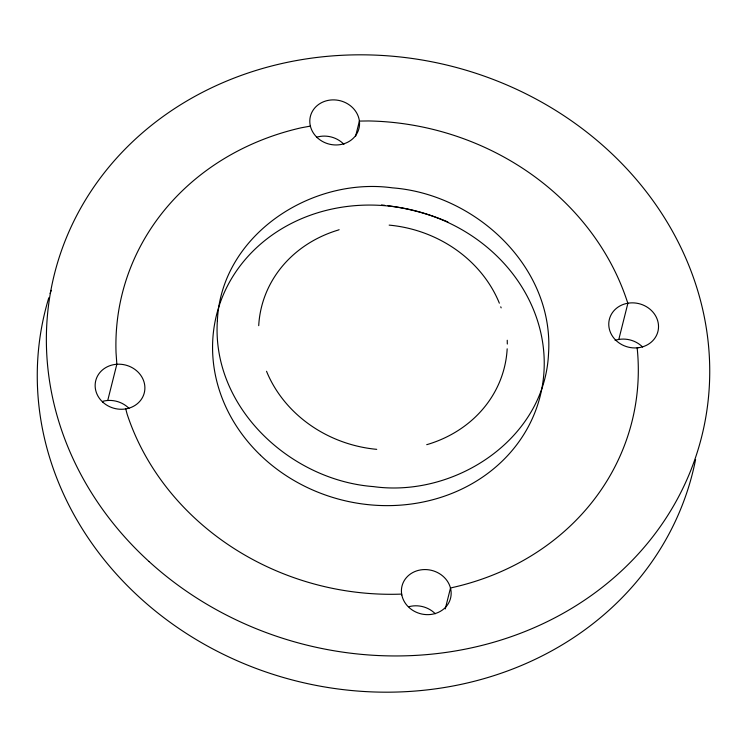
<?xml version="1.0" encoding="UTF-8"?>
<svg xmlns="http://www.w3.org/2000/svg" width="747" height="747" viewBox="0 0 747 747"><rect width="100%" height="100%" fill="white"/><g stroke="black" fill="none" stroke-linecap="round" stroke-linejoin="round"><path stroke-width="1.12" d="M507.316 344.031L507.241 340.258M107.736 400.485L116.84 364.256L116.037 352.724A262.776 234.96 14.1 0 1 301.386 127.756L310.388 126.103M355.535 136.449L359.4 121.079L368.663 120.949A262.776 234.96 14.1 0 1 627.097 301.06L627.9 303.217L618.805 339.446M445.249 608.926L450.488 588.066L452.831 587.45A262.776 234.96 14.1 0 0 637.378 350.091L637.107 347.85M339.129 229.702L338.092 230.095A125.132 111.882 14.1 0 0 258.714 325.655M426.724 444.661L427.798 444.372A125.132 111.882 14.1 0 0 507.176 348.812M401.662 594.061L399.206 594.182A262.776 234.96 14.1 0 1 127.121 414.146L125.757 408.917M499.341 303.198L498.959 302.208A125.132 111.882 14.1 0 0 389.159 225.118M500.742 306.812L501.153 307.867M266.548 371.268L266.931 372.258A125.132 111.882 14.1 0 0 376.731 449.349M695.588 459.47A333.685 298.361 14.1 0 1 296.671 681.087A333.685 298.361 14.1 0 1 48.798 297.782M50.133 293.515A333.685 298.361 14.1 0 1 51.179 290.34M408.945 606.695A25.024 22.373 14.1 0 1 435.277 613.745M102.684 401.326A25.024 22.373 14.1 0 1 129.007 408.376M316.485 137.252A25.024 22.373 14.1 0 1 343.937 144.33M615.089 340.352A25.024 22.373 14.1 0 1 642.635 347.047M381.512 204.967A208.553 186.479 14.1 0 1 384.761 205.322M388.001 205.724A208.553 186.479 14.1 0 1 447.855 221.924M217.368 320.715C211.466 407.367 290.378 480.349 373.463 486.605C454.456 497.866 544.6 439.451 548.522 353.751C554.423 267.09 475.512 194.117 392.427 187.852C311.434 176.6 221.289 235.016 217.368 320.715M638.106 347.757L636.827 347.878A25.024 22.373 14.1 0 1 610.523 315.981A25.024 22.373 14.1 0 1 652.887 312.05A25.024 22.373 14.1 0 1 638.106 347.757M401.811 594.976L401.615 593.8A25.024 22.373 14.1 0 1 435.464 571.623A25.024 22.373 14.1 0 1 442.056 610.271A25.024 22.373 14.1 0 1 401.811 594.976M149.064 561.557A333.685 298.361 14.1 0 0 700.359 441.71A333.685 298.361 14.1 0 0 284.728 62.888A333.685 298.361 14.1 0 0 149.064 561.557M102.843 402.194A25.024 22.373 14.1 0 0 144.19 393.211A25.024 22.373 14.1 0 0 113.021 364.797A25.024 22.373 14.1 0 0 102.843 402.194M317.223 137.625A25.024 22.373 14.1 0 0 358.756 129.231A25.024 22.373 14.1 0 0 328.054 100.406A25.024 22.373 14.1 0 0 317.223 137.625M260.554 455.296A166.842 149.185 14.1 0 0 538.382 402.558A166.842 149.185 14.1 0 0 336.253 208.18A166.842 149.185 14.1 0 0 260.554 455.296"/></g></svg>
